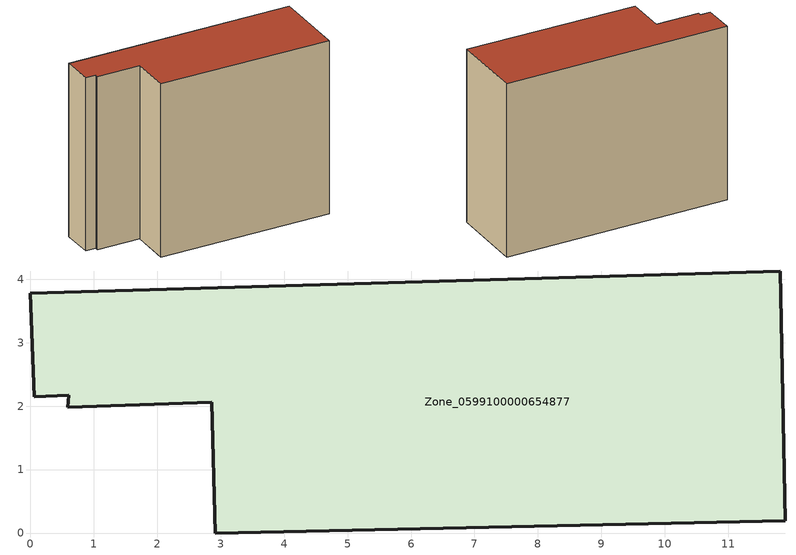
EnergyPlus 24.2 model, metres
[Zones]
Zone_0599100000654877
 floor ground (C_G): 2.92,0 2.86,2.06 0.59,1.99 0.61,2.17 0.06,2.14 0,3.78 11.82,4.13 11.9,0.19 z0
 wall outside (C_F): 2.86,2.06 2.92,0 11.9,0.19 11.82,4.13 0,3.78 0.06,2.14 0.61,2.17 0.59,1.99 2.86,2.06 z0:9.21
 roof outside (C_R): 0,3.78 0.06,2.14 0.61,2.17 0.59,1.99 2.86,2.06 2.92,0 11.9,0.19 11.82,4.13 z9.21
[BUILDING]
Pand.0599100000654877: North Axis=0; Terrain=City; Loads Convergence Tolerance Value=0.04; Temperature Convergence Tolerance Value=0.4; Solar Distribution=FullExterior; Maximum Number of Warmup Days=25; Minimum Number of Warmup Days=1
[Site:Location]
Rotterdam.The.Hague.AP_ZH_NLD Design_Conditions: Latitude=51.96; Longitude=4.45; Time Zone=1; Elevation=-4.5
[SITE:GROUNDTEMPERATURE:BUILDINGSURFACE]
18, 18, 18, 18, 18, 18, 18, 18, 18, 18, 18, 18
[MATERIAL] Thermal Absorptance=0.9; Solar Absorptance=0.7; Visible Absorptance=0.7
Name | Roughness | Thickness | Conductivity | Density | Specific Heat
G.TI.1946 | MediumSmooth | 0.15 | 1 | 540 | 1210
F.TI.1946 | Rough | 0.3 | 0.857143 | 1920 | 840
R.TI.1946 | MediumRough | 0.2 | 0.1 | 1500 | 1000
[CONSTRUCTION]
C_G: G.TI.1946
C_F: F.TI.1946
C_R: R.TI.1946
[ZONE]
Zone_0599100000654877: Type=1; Multiplier=1; Ceiling Height=Autocalculate; Volume=Autocalculate; Floor Area=autocalculate; Part of Total Floor Area=Yes
[ZONEINFILTRATION:DESIGNFLOWRATE]
Infil_Zone_0599100000654877: Zone or ZoneList or Space or SpaceList=Zone_0599100000654877; Schedule=AlwaysOn; Design Flow Rate Calculation Method=Flow/Area; Flow Rate per Floor Area=0.003; Constant Term Coefficient=1; Temperature Term Coefficient=0; Velocity Term Coefficient=0; Velocity Squared Term Coefficient=0
[HVACTEMPLATE:ZONE:IDEALLOADSAIRSYSTEM]
Zone_0599100000654877: Maximum Heating Supply Air Temperature=50; Minimum Cooling Supply Air Temperature=13; Maximum Heating Supply Air Humidity Ratio=0.0156; Minimum Cooling Supply Air Humidity Ratio=0.0077; Heating Limit=NoLimit; Cooling Limit=NoLimit; Dehumidification Control Type=ConstantSensibleHeatRatio; Cooling Sensible Heat Ratio=0.7; Dehumidification Setpoint=60; Humidification Control Type=None; Humidification Setpoint=30; Outdoor Air Method=None; Outdoor Air Flow Rate per Person=0.00944; Outdoor Air Flow Rate per Zone Floor Area=0; Outdoor Air Flow Rate per Zone=0; Demand Controlled Ventilation Type=None; Outdoor Air Economizer Type=NoEconomizer; Heat Recovery Type=None; Sensible Heat Recovery Effectiveness=0.7; Latent Heat Recovery Effectiveness=0.65
[ZONECONTROL:THERMOSTAT]
ThermostatControl_Zone_0599100000654877: Zone or ZoneList=Zone_0599100000654877; Control Type Schedule=DualSetpointControlType; Control 1=Thermostat_Zone_0599100000654877; Temperature Difference Between Cutout And Setpoint=0
[THERMOSTATSETPOINT:DUALSETPOINT]
Thermostat_Zone_0599100000654877: Heating Setpoint Temperature Schedule=HeatingSetpoint_Zone_0599100000654877; Cooling Setpoint Temperature Schedule=CoolingSetpoint_Zone_0599100000654877
[SCHEDULE:COMPACT]
HeatingSetpoint_Zone_0599100000654877: Through: 12/31, For: AllDays, Until: 24:00, 21
CoolingSetpoint_Zone_0599100000654877: Through: 12/31, For: AllDays, Until: 24:00, 24
DualSetpointControlType: Through: 12/31, For: AllDays, Until: 24:00, 4
AlwaysOn: Through: 12/31, For: AllDays, Until: 24:00, 1
